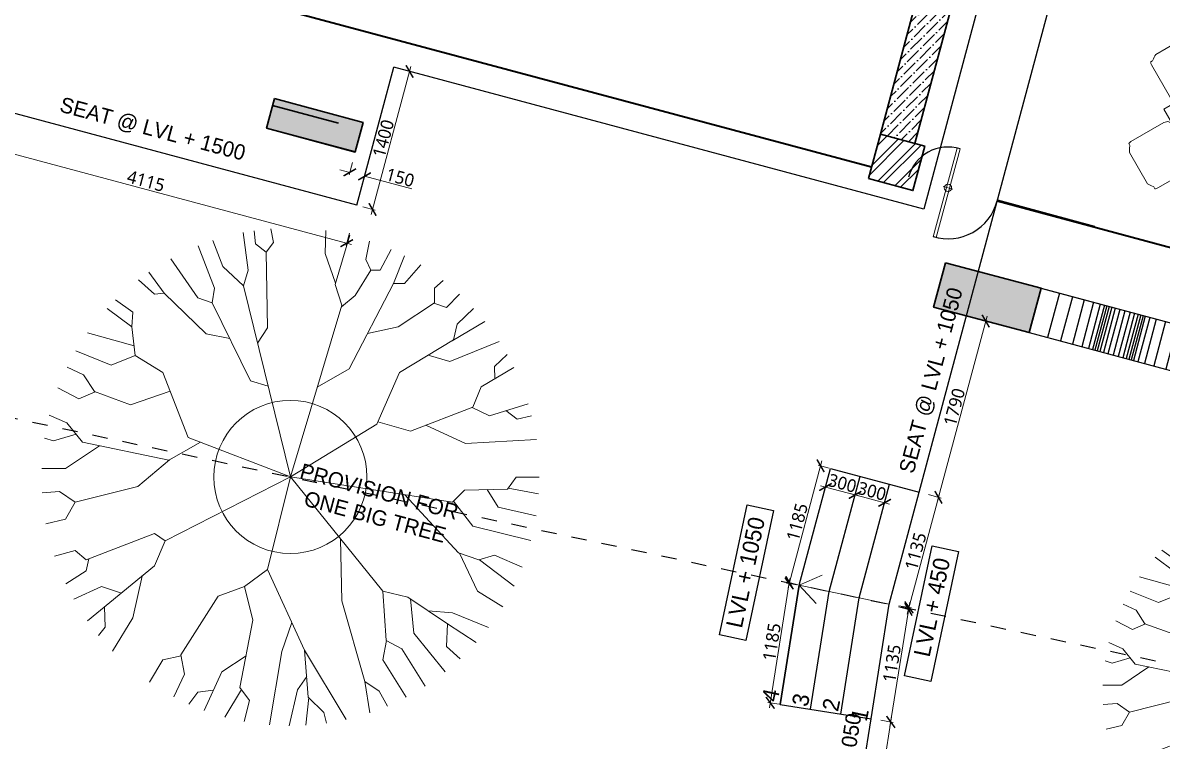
# Model space of a CAD drawing. Header units: millimetres. Extents: x 897770 to 1185420, y -692043 to -233237.
# Drawn here: x 938260 to 949425, y -289390 to -282351 of the extents above; entities that cross this region are included whole.
import ezdxf

# ---------------------------------------------------------------- set-up
doc = ezdxf.new("R2010")
doc.units = ezdxf.units.MM
doc.header["$MEASUREMENT"] = 0
doc.header["$PDMODE"] = 67
doc.linetypes.add('Dash', pattern=[6, 3, -3])
doc.layers.get('Defpoints').update_dxf_attribs({"color": 6})
for name, color, linetype in [('A-Anno Tags', 6, 'Continuous'), ('A-DTLS-Hatch Fills', 8, 'Continuous'), ('A-Steps', 3, 'Continuous'), ('A-Wall Patt', 8, 'Continuous'), ('S-Conc Patt', 9, 'Continuous')]:
    doc.layers.add(name, color=color, linetype=linetype)
for name, color, linetype, lineweight in [('A-Detail Lines', 8, 'Continuous', 25), ('A-Door', 4, 'Continuous', 9), ('A-Wall Sec', 1, 'Continuous', 30), ('A-WIN', 5, 'Continuous', 25), ('DW Tags', 7, 'Continuous', 13), ('ele l', 6, 'Continuous', 15), ('frntr', 32, 'Continuous', 13), ('S-Concrete', 40, 'Continuous', 30), ('text', 7, 'Continuous', 5)]:
    doc.layers.add(name, color=color, linetype=linetype, lineweight=lineweight)
doc.layers.add('hatch', color=7, linetype='Continuous', lineweight=0, true_color=0x525252)
doc.styles.get("Standard").update_dxf_attribs({"font": 'trebuc.ttf'})
doc.dimstyles.new('ABLA_WD_L @ 50', dxfattribs={"dimscale": 50, "dimtxt": 2.5, "dimasz": 2, "dimexe": 0.5, "dimexo": 0.25, "dimgap": 0.3, "dimtad": 1, "dimdec": 0, "dimrnd": 5, "dimzin": 0, "dimdsep": 46, "dimtxsty": 'Standard', "dimblk": 'ARCHTICK', "dimcen": 0.2, "dimdle": 1, "dimclrd": 251, "dimclre": 8, "dimadec": 0, "dimazin": 0, "dimtfac": 1, "dimtdec": 0, "dimtofl": 0, "dimtmove": 0, "dimatfit": 0, "dimfxl": 2, "dimfxlon": 1, "dimtolj": 1, "dimtzin": 0, "dimlwd": -1, "dimlwe": -1, "dimarcsym": 0})
doc.dimstyles.new('IIITD_WD_M @ 100', dxfattribs={"dimscale": 100, "dimtxt": 1.3, "dimasz": 0.75, "dimexe": 0.5, "dimexo": 0.25, "dimgap": 0.3, "dimtad": 1, "dimdec": 0, "dimrnd": 1, "dimzin": 0, "dimdsep": 46, "dimtxsty": 'Standard', "dimblk": 'ARCHTICK', "dimcen": 0.2, "dimdle": 1, "dimclrd": 8, "dimclre": 9, "dimadec": 0, "dimazin": 0, "dimtfac": 1, "dimtdec": 0, "dimtofl": 0, "dimtmove": 0, "dimatfit": 0, "dimfxl": 1, "dimtolj": 1, "dimtzin": 0, "dimlwd": -1, "dimlwe": -1, "dimarcsym": 0})

# ---------------------------------------------------------------- blocks, each defined once
blk = doc.blocks.new('gf colmn')
at = {"layer": 'S-Conc Patt'}
blk.add_hatch(color=256, dxfattribs=at).paths.add_polyline_path([(689322, -283617), (689400, -283327), (688530, -283094), (688453, -283384)])
at = {"layer": 'S-Concrete', "elevation": 0}
blk.add_lwpolyline([(688530, -283094), (688453, -283384), (689322, -283617), (689400, -283327)], close=True, dxfattribs=at)
blk = doc.blocks.new('perg colmn')
at = {"color": 6}
blk.add_blockref('gf colmn', (151142, -5934, 0), dxfattribs=at)
blk = doc.blocks.new('wertwert')
at = {"layer": 'S-Conc Patt'}
for points in [[(950739, -277790), (951676, -278041), (951559, -278475), (950622, -278224)], [(953318, -278481), (954255, -278732), (954138, -279166), (953201, -278915)]]:
    blk.add_hatch(color=256, dxfattribs=at).paths.add_polyline_path(points)
at = {"layer": 'A-Detail Lines'}
for p, q in [((951854, -278088, 0), (951737, -278523, 0)), ((951981, -278123, 0), (951865, -278557, 0)), ((952098, -278154, 0), (951982, -278589, 0)), ((952189, -278178, 0), (952073, -278613, 0)), ((952255, -278196, 0), (952138, -278631, 0)), ((952297, -278207, 0), (952180, -278642, 0)), ((952318, -278213, 0), (952202, -278648, 0)), ((952341, -278219, 0), (952224, -278654, 0)), ((952369, -278226, 0), (952252, -278661, 0)), ((952402, -278235, 0), (952285, -278670, 0)), ((952446, -278247, 0), (952329, -278682, 0)), ((952497, -278261, 0), (952380, -278695, 0)), ((952547, -278274, 0), (952431, -278709, 0)), ((952591, -278286, 0), (952475, -278721, 0)), ((952625, -278295, 0), (952508, -278730, 0)), ((952652, -278302, 0), (952536, -278737, 0)), ((952675, -278309, 0), (952559, -278743, 0)), ((952696, -278314, 0), (952580, -278749, 0)), ((952739, -278326, 0), (952622, -278760, 0)), ((952804, -278343, 0), (952687, -278778, 0)), ((952895, -278367, 0), (952778, -278802, 0)), ((953012, -278399, 0), (952896, -278834, 0)), ((953140, -278433, 0), (953023, -278868, 0))]:
    blk.add_line(p, q, dxfattribs=at)
at = {"layer": 'A-Steps'}
for p, q in [((951676, -278041, 0), (953318, -278481, 0)), ((951559, -278475, 0), (953201, -278915, 0))]:
    blk.add_line(p, q, dxfattribs=at)
at = {"layer": 'S-Concrete', "elevation": 0}
for points in [[(950739, -277790), (951676, -278041), (951559, -278475), (950622, -278224)], [(953318, -278481), (954255, -278732), (954138, -279166), (953201, -278915)]]:
    blk.add_lwpolyline(points, close=True, dxfattribs=at)
blk = doc.blocks.new('sergttrgrt')
at = {"layer": 'A-Detail Lines'}
for centre, radius, start, end in [((716600, -275561, 0), 500, 73.1553, 165.0006), ((716601, -275560, 0), 400, 252.6181, 344.8735)]:
    blk.add_arc(centre, radius, start, end, dxfattribs=at)
at = {"layer": 'A-Door'}
for p, q in [((716481, -275942, 0), (716716, -275074, 0)), ((716510, -275950, 0), (716745, -275082, 0)), ((716745, -275082, 0), (716716, -275074, 0)), ((716647, -275574, 0), (716552, -275548, 0)), ((716481, -275942, 0), (716510, -275950, 0))]:
    blk.add_line(p, q, dxfattribs=at)
blk.add_circle((716600, -275561, 0), 36, dxfattribs=at)
blk = doc.blocks.new('_ArchTick')
at = {"color": 0, "linetype": 'ByBlock', "const_width": 0.15}
blk.add_lwpolyline([(-0.5, -0.5), (0.5, 0.5)], dxfattribs=at)
blk = doc.blocks.new('rhythyetrht')
at = {"layer": 'hatch', "color": 112, "true_color": 0x2fd06a}
for p, q in [((410565.4, 360572.9), (410534.2, 360803.2)), ((410609.6, 360734.8), (410601.3, 360814.7)), ((410719.9, 360742.2), (410703.8, 360826.3)), ((411036.2, 360676), (411040.4, 360815.5)), ((411097.1, 360484.9), (411188.2, 360786.8)), ((410359.5, 360462.4), (410258.6, 360722.3)), ((410411, 360595), (410348, 360754.8)), ((410675.8, 360683.3), (410609.6, 360734.8)), ((410675.8, 360683.3), (410719.9, 360742.2)), ((411286.3, 360639.1), (411309.2, 360751.7)), ((411374.6, 360572.9), (411441, 360700.4)), ((410256.5, 360403.5), (410091.5, 360643.6)), ((410683.1, 360219.5), (410675.8, 360683.3)), ((411099.6, 360493.4), (411036.2, 360676)), ((411315.8, 360572.9), (411286.3, 360639.1)), ((411455.5, 360491.9), (411522.2, 360661.6)), ((410050.5, 360433), (409957.5, 360560.9)), ((410536, 360477.2), (410411, 360595)), ((410536, 360477.2), (410565.4, 360572.9)), ((411220.1, 360418.3), (411315.8, 360572.9)), ((411315.8, 360572.9), (411374.6, 360572.9)), ((411521.7, 360491.9), (411622.4, 360605)), ((409991.7, 360425.6), (409894.7, 360515)), ((411139.1, 360358.7), (411097.1, 360484.9)), ((411183.4, 359969.2), (411455.5, 360491.9)), ((411455.5, 360491.9), (411521.7, 360491.9)), ((411705.6, 360462.4), (411759.6, 360509.8)), ((410050.5, 360433), (409991.7, 360425.6)), ((410308, 360182.7), (410050.5, 360433)), ((410344.8, 360374.1), (410359.5, 360462.4)), ((410823.8, 359307), (410536, 360477.2)), ((411136.1, 360348.5), (411220.1, 360418.3)), ((411705.6, 360374.1), (411705.6, 360462.4)), ((411779.2, 360344.6), (411858.9, 360425.5)), ((409859.3, 360315.2), (409753.4, 360391.8)), ((410344.8, 360374.1), (410256.5, 360403.5)), ((410580.2, 359895.5), (410344.8, 360374.1)), ((410823.8, 359307), (411139.1, 360358.7)), ((411484.9, 360226.8), (411705.6, 360374.1)), ((411702.2, 360371.8), (411779.2, 360344.6)), ((409851.9, 360226.8), (409702.6, 360339.3)), ((409851.9, 360226.8), (409859.3, 360315.2)), ((411845.4, 360241.6), (411945, 360339.2)), ((409874, 360050.2), (409851.9, 360226.8)), ((410622.1, 360127), (410683.1, 360219.5)), ((411295.9, 360185.3), (411484.9, 360226.8)), ((411814.7, 360140.7), (412014.1, 360258.8)), ((411823.3, 360145.9), (411845.4, 360241.6)), ((409866.6, 360109.1), (409581, 360189.1)), ((410452.3, 360155.4), (410308, 360182.7)), ((411492.3, 359947.1), (411823.3, 360145.9)), ((411801.3, 360013.3), (412102.7, 360135.8)), ((409726.8, 359991.3), (409509.7, 360078.8)), ((409874, 360050.2), (409726.8, 359991.3)), ((410043.2, 359947.1), (409874, 360050.2)), ((411667.6, 360052.3), (411801.3, 360013.3)), ((412073.4, 359983.9), (412150.8, 360056.5)), ((409557.7, 359932.4), (409456.2, 359979.4)), ((409623.9, 359829.3), (409557.7, 359932.4)), ((410197.6, 359549.5), (410043.2, 359947.1)), ((410988.6, 359856.8), (411183.4, 359969.2)), ((411352.5, 359630.5), (411492.3, 359947.1)), ((411992.5, 359858.7), (412192.7, 359977)), ((412075.1, 359907.5), (412073.4, 359983.9)), ((410687, 359863.3), (410580.2, 359895.5)), ((411941, 359733.6), (411992.5, 359858.7)), ((409528.2, 359785.1), (409400.7, 359852.3)), ((409628, 359827.8), (409528.2, 359785.1)), ((409844.5, 359748.3), (409623.9, 359829.3)), ((410087.8, 359832.3), (409844.5, 359748.3)), ((411558.5, 359586.3), (411941, 359733.6)), ((411936.1, 359731.7), (412044, 359682)), ((412044, 359682), (412280.4, 359755.4)), ((409454.7, 359637.9), (409347.4, 359685)), ((411358.9, 359644.8), (411558.5, 359586.3)), ((412144.2, 359713.1), (412213.2, 359660)), ((412213.2, 359660), (412301.4, 359680.2)), ((409550.3, 359520.1), (409454.7, 359637.9)), ((410823.8, 359307), (411352.5, 359630.5)), ((411654.1, 359623.1), (411896.9, 359512.7)), ((409373.8, 359527.4), (409318.5, 359545.1)), ((409511.2, 359568.3), (409373.8, 359527.4)), ((410079.9, 359409.6), (409550.3, 359520.1)), ((410274, 359519.9), (410079.9, 359409.6)), ((410823.8, 359307), (410197.6, 359549.5)), ((411896.9, 359512.7), (412330.4, 359537)), ((409654.9, 359498.3), (409447.3, 359358.1)), ((410083.1, 359411.4), (409888.7, 359247.7)), ((409447.3, 359358.1), (409300.7, 359359.1)), ((410823.8, 359307), (410057.9, 358916.4)), ((410823.8, 359307), (410683.1, 358739.7)), ((410823.8, 359307), (411816, 359152)), ((410823.8, 359307), (411389.3, 358607.1)), ((412154.4, 359232.9), (412205.8, 359306.6)), ((412205.8, 359306.6), (412347.8, 359306.6)), ((409888.7, 359247.7), (409506.2, 359152)), ((411816, 359152), (411889.5, 359225.6)), ((411889.5, 359225.6), (412154.4, 359232.9)), ((412029.2, 359229.5), (412095.5, 359122.5)), ((412158.1, 359238.4), (412344.3, 359203.1)), ((409410.5, 359218.2), (409302.9, 359209.6)), ((409506.2, 359152), (409410.5, 359218.2)), ((411524.3, 359197.5), (411852.8, 358842.7)), ((411823.3, 359159.3), (411941, 359004.7)), ((409506.2, 359152), (409447.3, 359048.9)), ((412095.5, 359122.5), (412328.9, 359067.8)), ((409447.3, 359048.9), (409327, 359020.7)), ((409991.7, 358960.5), (409572.4, 358798.6)), ((410057.9, 358916.4), (409991.7, 358960.5)), ((411941, 359004.7), (412297.2, 358917.5)), ((410057.9, 358916.4), (409991.7, 358761.7)), ((411130.7, 358927.3), (411139.2, 358548.2)), ((409506.2, 358857.5), (409378.9, 358822.4)), ((409572.4, 358798.6), (409506.2, 358857.5)), ((411852.8, 358842.7), (411977.8, 358798.6)), ((411859.7, 358840.3), (411970.4, 358607.1)), ((411977.8, 358798.6), (412073.4, 358828)), ((412073.4, 358828), (412243.9, 358753.9)), ((409589.1, 358805), (409572.4, 358732.3)), ((409991.7, 358761.7), (409580.5, 358425.7)), ((410683.1, 358739.7), (410543.4, 358636.6)), ((410683.1, 358739.7), (410911.2, 358246.4)), ((411982.5, 358800), (412193.7, 358639.1)), ((409572.4, 358732.3), (409447.8, 358651.9)), ((409915.9, 358699.8), (409859.3, 358445.2)), ((409668, 358636.6), (409496.8, 358557.7)), ((409788.8, 358596), (409668, 358636.6)), ((410543.4, 358636.6), (410381.5, 358577.7)), ((410543.4, 358636.6), (410594.9, 358430.4)), ((411389.3, 358607.1), (411543.8, 358570.3)), ((411389.3, 358607.1), (411411.4, 358305.3)), ((411970.4, 358607.1), (412124, 358512)), ((410381.5, 358577.7), (410153.5, 358216.9)), ((411139.2, 358548.2), (411279, 358055)), ((411543.8, 358570.3), (411786.5, 358408.4)), ((411559.1, 358560.1), (411580.6, 358349.5)), ((409684.6, 358510.8), (409690.1, 358386.3)), ((411667.7, 358487.6), (411816, 358474.6)), ((411816, 358474.6), (412037.6, 358385.5)), ((409859.3, 358445.2), (409735.4, 358240.2)), ((410594.9, 358430.4), (410513.9, 358018.2)), ((410832.6, 358416.3), (410771.4, 358239)), ((411786.5, 358408.4), (411779.2, 358268.5)), ((411786.5, 358408.4), (411961.8, 358293.3)), ((409690.1, 358386.3), (409649.6, 358335.5)), ((411580.6, 358349.5), (411770.9, 358113.1)), ((411411.8, 358305), (411389.3, 358187.5)), ((411411.4, 358305.3), (411507, 358253.7)), ((411507, 358253.7), (411648.8, 358025.6)), ((411779.2, 358268.5), (411863, 358192.3)), ((410043.2, 358187.5), (409961.5, 358050.5)), ((410154.6, 358211.2), (410043.2, 358187.5)), ((410153.5, 358216.9), (410175.6, 358099.1)), ((410552.1, 358212.3), (410403.6, 358113.9)), ((410771.4, 358239), (410695.9, 357788.4)), ((410911.2, 358246.4), (410933.2, 357959.3)), ((410911.2, 358246.4), (411165.8, 357821.9)), ((411389.3, 358187.5), (411533.8, 357958.5)), ((410403.6, 358113.9), (410295, 357877.7)), ((410175.6, 358099.1), (410109.7, 357960.7)), ((410923.6, 358085.4), (410867, 358003.4)), ((411279, 358055), (411367.3, 357996.1)), ((411279, 358055), (411311.1, 357863)), ((410256.5, 357988.7), (410202.6, 357915.4)), ((410351.4, 358000.4), (410256.5, 357988.7)), ((410523.5, 358005), (410422.4, 357836.8)), ((410513.9, 358018.2), (410572.8, 357937.2)), ((410867, 358003.4), (410815.4, 357783)), ((411367.3, 357996.1), (411418.2, 357903.7)), ((410572.8, 357937.2), (410541.5, 357809.4)), ((410936.9, 357955.6), (410919.2, 357786)), ((410933.2, 357959.3), (411028.9, 357863.5)), ((411028.9, 357863.5), (411045.5, 357799.2))]:
    blk.add_line(p, q, dxfattribs=at)
blk = doc.blocks.new('*D914')
at = {"layer": 'Defpoints', "color": 0, "transparency": 16777216}
for p in [(946571, -289170), (946765, -289201), (946291, -290937, 0)]:
    blk.add_point(p, dxfattribs=at)
at = {"layer": 'text', "color": 251, "transparency": 16777216}
blk.add_line((946477, -291017), (946773, -289151), dxfattribs=at)
at = {"layer": 'text', "color": 8, "transparency": 16777216}
for p, q in [((946666, -289185), (946789, -289205)), ((946386, -290952), (946510, -290971))]:
    blk.add_line(p, q, dxfattribs=at)
at = {"layer": 'text', "color": 251, "transparency": 16777216, "xscale": 100, "yscale": 100, "zscale": 100}
for p, rotation in [((946765, -289201), 80.99997136543332), ((946485, -290967), 260.9999713654334)]:
    blk.add_blockref('_ArchTick', p, dxfattribs=dict(at, rotation=rotation))
at = {"layer": 'text', "color": 0, "transparency": 16777216, "insert": (946547, -290072), "char_height": 125, "attachment_point": 5, "rotation": 81}
blk.add_mtext('\\A1;1790', dxfattribs=at)
blk = doc.blocks.new('*D915')
at = {"layer": 'Defpoints', "color": 0, "transparency": 16777216}
for p in [(946749, -288047), (946943, -288078), (946571, -289170)]:
    blk.add_point(p, dxfattribs=at)
at = {"layer": 'text', "color": 251, "transparency": 16777216}
blk.add_line((946757, -289250), (946950, -288029), dxfattribs=at)
at = {"layer": 'text', "color": 8, "transparency": 16777216}
for p, q in [((946844, -288062), (946967, -288082)), ((946666, -289185), (946789, -289205))]:
    blk.add_line(p, q, dxfattribs=at)
at = {"layer": 'text', "color": 251, "transparency": 16777216, "xscale": 100, "yscale": 100, "zscale": 100}
for p, rotation in [((946943, -288078), 80.99997136371056), ((946765, -289201), 260.9999713637105)]:
    blk.add_blockref('_ArchTick', p, dxfattribs=dict(at, rotation=rotation))
at = {"layer": 'text', "color": 0, "transparency": 16777216, "insert": (946776, -288627), "char_height": 125, "attachment_point": 5, "rotation": 81}
blk.add_mtext('\\A1;1135', dxfattribs=at)
blk = doc.blocks.new('*D883')
at = {"layer": 'Defpoints', "color": 0, "transparency": 16777216}
for p in [(947506, -285222, 0), (947043, -286949), (947232, -287000)]:
    blk.add_point(p, dxfattribs=at)
at = {"layer": 'text', "color": 251, "transparency": 16777216}
blk.add_line((947708, -285224), (947220, -287048), dxfattribs=at)
at = {"layer": 'text', "color": 8, "transparency": 16777216}
for p, q in [((947599, -285247), (947720, -285279)), ((947136, -286974), (947257, -287007))]:
    blk.add_line(p, q, dxfattribs=at)
at = {"layer": 'text', "color": 251, "transparency": 16777216, "xscale": 100, "yscale": 100, "zscale": 100}
for p, rotation in [((947695, -285273), 74.9999994528531), ((947232, -287000), 254.9999994528531)]:
    blk.add_blockref('_ArchTick', p, dxfattribs=dict(at, rotation=rotation))
at = {"layer": 'text', "color": 0, "transparency": 16777216, "insert": (947388, -286116), "char_height": 125, "attachment_point": 5, "rotation": 75}
blk.add_mtext('\\A1;1790', dxfattribs=at)
blk = doc.blocks.new('*D884')
at = {"layer": 'Defpoints', "color": 0, "transparency": 16777216}
for p in [(947043, -286949), (946749, -288047), (946938, -288098)]:
    blk.add_point(p, dxfattribs=at)
at = {"layer": 'text', "color": 251, "transparency": 16777216}
blk.add_line((947245, -286952), (946925, -288146), dxfattribs=at)
at = {"layer": 'text', "color": 8, "transparency": 16777216}
for p, q in [((947136, -286974), (947257, -287007)), ((946842, -288072), (946962, -288105))]:
    blk.add_line(p, q, dxfattribs=at)
at = {"layer": 'text', "color": 251, "transparency": 16777216, "xscale": 100, "yscale": 100, "zscale": 100}
for p, rotation in [((947232, -287000), 74.99999945163884), ((946938, -288098), 254.9999994516388)]:
    blk.add_blockref('_ArchTick', p, dxfattribs=dict(at, rotation=rotation))
at = {"layer": 'text', "color": 0, "transparency": 16777216, "insert": (947009, -287529), "char_height": 125, "attachment_point": 5, "rotation": 75}
blk.add_mtext('\\A1;1135', dxfattribs=at)
blk = doc.blocks.new('*D885')
at = {"layer": 'Defpoints', "color": 0, "transparency": 16777216}
for p in [(946464, -286794), (946754, -286872), (946705, -287054)]:
    blk.add_point(p, dxfattribs=at)
at = {"layer": 'text', "color": 8, "transparency": 16777216}
for p, q in [((946441, -286880), (946408, -287001)), ((946730, -286958), (946698, -287078))]:
    blk.add_line(p, q, dxfattribs=at)
at = {"layer": 'text', "color": 251, "transparency": 16777216}
blk.add_line((946367, -286964), (946753, -287067), dxfattribs=at)
at = {"layer": 'text', "color": 251, "transparency": 16777216, "xscale": 100, "yscale": 100, "zscale": 100}
for p, rotation in [((946415, -286977), 164.9999999998877), ((946705, -287054), 344.9999999998876)]:
    blk.add_blockref('_ArchTick', p, dxfattribs=dict(at, rotation=rotation))
at = {"layer": 'text', "color": 0, "transparency": 16777216, "insert": (946580, -286940), "char_height": 125, "attachment_point": 5, "rotation": 345}
blk.add_mtext('\\A1;300', dxfattribs=at)
blk = doc.blocks.new('*D886')
at = {"layer": 'Defpoints', "color": 0, "transparency": 16777216}
for p in [(946174, -286717), (946464, -286794), (946125, -286899)]:
    blk.add_point(p, dxfattribs=at)
at = {"layer": 'text', "color": 8, "transparency": 16777216}
for p, q in [((946151, -286802), (946119, -286923)), ((946441, -286880), (946408, -287001))]:
    blk.add_line(p, q, dxfattribs=at)
at = {"layer": 'text', "color": 251, "transparency": 16777216}
blk.add_line((946463, -286990), (946077, -286886), dxfattribs=at)
at = {"layer": 'text', "color": 251, "transparency": 16777216, "xscale": 100, "yscale": 100, "zscale": 100}
for p, rotation in [((946125, -286899), 165.0000000001247), ((946415, -286977), 345.0000000001247)]:
    blk.add_blockref('_ArchTick', p, dxfattribs=dict(at, rotation=rotation))
at = {"layer": 'text', "color": 0, "transparency": 16777216, "insert": (946290, -286862), "char_height": 125, "attachment_point": 5, "rotation": 345}
blk.add_mtext('\\A1;300', dxfattribs=at)
blk = doc.blocks.new('*D916')
at = {"layer": 'Defpoints', "color": 0, "transparency": 16777216}
for p in [(945769, -287844), (945868, -287860), (945682, -289029)]:
    blk.add_point(p, dxfattribs=at)
at = {"layer": 'text', "color": 251, "transparency": 16777216}
blk.add_line((945576, -289063), (945777, -287795), dxfattribs=at)
at = {"layer": 'text', "color": 8, "transparency": 16777216}
for p, q in [((945855, -287858), (945744, -287841)), ((945670, -289027), (945559, -289010))]:
    blk.add_line(p, q, dxfattribs=at)
at = {"layer": 'text', "color": 251, "transparency": 16777216, "xscale": 100, "yscale": 100, "zscale": 100}
for p, rotation in [((945769, -287844), 80.99997081908766), ((945584, -289014), 260.9999708190876)]:
    blk.add_blockref('_ArchTick', p, dxfattribs=dict(at, rotation=rotation))
at = {"layer": 'text', "color": 0, "transparency": 16777216, "insert": (945599, -288417), "char_height": 125, "attachment_point": 5, "rotation": 81}
blk.add_mtext('\\A1;1185', dxfattribs=at)
blk = doc.blocks.new('*D887')
at = {"layer": 'Defpoints', "color": 0, "transparency": 16777216}
for p in [(946174, -286717), (945771, -287834), (945868, -287860)]:
    blk.add_point(p, dxfattribs=at)
at = {"layer": 'text', "color": 251, "transparency": 16777216}
blk.add_line((946090, -286642), (945758, -287883), dxfattribs=at)
at = {"layer": 'text', "color": 8, "transparency": 16777216}
for p, q in [((946162, -286713), (946053, -286684)), ((945855, -287857), (945747, -287828))]:
    blk.add_line(p, q, dxfattribs=at)
at = {"layer": 'text', "color": 251, "transparency": 16777216, "xscale": 100, "yscale": 100, "zscale": 100}
for p, rotation in [((946077, -286691), 74.99999999921995), ((945771, -287834), 254.9999999992199)]:
    blk.add_blockref('_ArchTick', p, dxfattribs=dict(at, rotation=rotation))
at = {"layer": 'text', "color": 0, "transparency": 16777216, "insert": (945848, -287242), "char_height": 125, "attachment_point": 5, "rotation": 75}
blk.add_mtext('\\A1;1185', dxfattribs=at)
blk = doc.blocks.new('*D925')
at = {"layer": 'Defpoints', "color": 0, "transparency": 16777216}
for p in [(937558, -283074, 0), (941533, -284139, 0), (941434, -284510)]:
    blk.add_point(p, dxfattribs=at)
at = {"layer": 'text', "color": 8, "transparency": 16777216}
for p, q in [((937485, -283348), (937452, -283469)), ((941460, -284413), (941427, -284534))]:
    blk.add_line(p, q, dxfattribs=at)
at = {"layer": 'text', "color": 251, "transparency": 16777216}
blk.add_line((937411, -283432), (941482, -284523), dxfattribs=at)
at = {"layer": 'text', "color": 251, "transparency": 16777216, "xscale": 100, "yscale": 100, "zscale": 100}
for p, rotation in [((937459, -283445), 165.0000000000045), ((941434, -284510), 345.0000000000045)]:
    blk.add_blockref('_ArchTick', p, dxfattribs=dict(at, rotation=rotation))
at = {"layer": 'text', "color": 0, "transparency": 16777216, "insert": (939467, -283901), "char_height": 125, "attachment_point": 5, "rotation": 345}
blk.add_mtext('\\A1;4115', dxfattribs=at)
blk = doc.blocks.new('*D926')
at = {"layer": 'Defpoints', "color": 0, "transparency": 16777216}
for p in [(941517, -283617, 0), (941662, -283656, 0), (941609, -283855)]:
    blk.add_point(p, dxfattribs=at)
at = {"layer": 'text', "color": 251, "transparency": 16777216}
for p, q in [((941464, -283816), (941368, -283790)), ((941609, -283855), (942072, -283979))]:
    blk.add_line(p, q, dxfattribs=at)
at = {"layer": 'text', "color": 8, "transparency": 16777216}
for p, q in [((941490, -283720), (941458, -283840)), ((941635, -283759), (941603, -283879))]:
    blk.add_line(p, q, dxfattribs=at)
at = {"layer": 'text', "color": 251, "transparency": 16777216, "xscale": 100, "yscale": 100, "zscale": 100}
for p, rotation in [((941464, -283816), 344.9999999999647), ((941609, -283855), 164.9999999999647)]:
    blk.add_blockref('_ArchTick', p, dxfattribs=dict(at, rotation=rotation))
at = {"layer": 'text', "color": 0, "transparency": 16777216, "insert": (941957, -283867), "char_height": 125, "attachment_point": 5, "rotation": 345}
blk.add_mtext('\\A1;150', dxfattribs=at)
blk = doc.blocks.new('*D927')
at = {"layer": 'Defpoints', "color": 0, "transparency": 16777216}
for p in [(941895, -282787, 0), (942050, -282828), (941533, -284139, 0)]:
    blk.add_point(p, dxfattribs=at)
at = {"layer": 'text', "color": 251, "transparency": 16777216}
blk.add_line((941674, -284229), (942063, -282780), dxfattribs=at)
at = {"layer": 'text', "color": 8, "transparency": 16777216}
for p, q in [((941953, -282802), (942074, -282834)), ((941591, -284154), (941711, -284187))]:
    blk.add_line(p, q, dxfattribs=at)
at = {"layer": 'text', "color": 251, "transparency": 16777216, "xscale": 100, "yscale": 100, "zscale": 100}
for p, rotation in [((942050, -282828), 75.00000000000539), ((941687, -284180), 255.0000000000054)]:
    blk.add_blockref('_ArchTick', p, dxfattribs=dict(at, rotation=rotation))
at = {"layer": 'text', "color": 0, "transparency": 16777216, "insert": (941793, -283484), "char_height": 125, "attachment_point": 5, "rotation": 75}
blk.add_mtext('\\A1;1400', dxfattribs=at)
blk = doc.blocks.new('EH')
at = {"linetype": 'ByBlock'}
blk.add_lwpolyline([(2546122.8, 66560, 0.117677), (2546148.2, 66566, -0.257765), (2546151.6, 66590, 0.039614), (2546179.1, 66633.4), (2546179.1, 66936.5, 0.039614), (2546151.6, 66980, -0.257765), (2546148.2, 67003.9, 0.117677), (2546122.8, 67010), (2545804.1, 67010, 0.414214), (2545747.8, 66953.7), (2545747.8, 66616.2, 0.414214), (2545804.1, 66560)], format="xyb", close=True, dxfattribs=at)
blk = doc.blocks.new('cafefrntr2')
at = {"layer": 'frntr'}
blk.add_lwpolyline([(225, -975), (975, -975), (975, -225), (225, -225)], close=True, dxfattribs=at)
at = {"layer": 'frntr', "color": 6}
for p, xscale, yscale, zscale, rotation in [((-77316, -2970264), -1.166666666045784, 1.166666666977106, 1.166666666666666, 270.0000022411558), ((2970264, -78516), -1.166666666045784, 1.166666666977105, 1.166666666666666, 359.9999977588442), ((-2969064, -78516), 1.166666666045784, 1.166666666045784, 1.166666666045784, 359.9999977588442), ((-77316, 2969064), 1.166666666045784, 1.166666666045784, 1.166666666045784, 269.9999977588442)]:
    blk.add_blockref('EH', p, dxfattribs=dict(at, xscale=xscale, yscale=yscale, zscale=zscale, rotation=rotation))

msp = doc.modelspace()

# ---------------------------------------------------------------- hatches: boundary and pattern name
at = {"layer": 'A-DTLS-Hatch Fills'}
h = msp.add_hatch(dxfattribs=at)
h.set_pattern_fill('ANSI36', color=256, scale=500, style=0)
h.paths.add_polyline_path([(948201.9, -279051.5), (947863.8, -278961), (946662.9, -283443), (947001, -283533.5)])
at = {"layer": 'A-Wall Patt'}
h = msp.add_hatch(dxfattribs=at)
h.set_pattern_fill('ANSI32', color=256, scale=400, style=0)
h.set_pattern_definition([(45, (946546.42, -283994.09), (-106.066, 106.066), []), (45, (946617.13, -283994.09), (-106.066, 106.066), [])])
h.paths.add_polyline_path([(946546.4, -283877.6), (946618.9, -283897), (946981.1, -283994.1), (947097.6, -283559.4), (946662.9, -283443)])

# ---------------------------------------------------------------- linework, layer by layer
at = {"layer": 'A-Anno Tags'}
for p, q in [((946749.1, -288047.5), (947043.3, -286949.5)), ((946571.3, -289170.2), (946749.1, -288047.5)), ((946749.1, -288047.5), (946749.1, -288047.5))]:
    msp.add_line(p, q, dxfattribs=at)
for points in [[(945978.6, -289076.3), (946161.4, -287922.6), (946463.7, -286794.2)], [(946275, -289123.3), (946455.2, -287985), (946753.5, -286871.9)]]:
    msp.add_lwpolyline(points, dxfattribs=at)
at = {"layer": 'A-Anno Tags', "elevation": 0}
for points in [[(945086, -288349), (945356.8, -287074.8), (945615.1, -287129.7), (945344.3, -288403.9)], [(946900.2, -288749), (947171, -287474.9), (947429.3, -287529.8), (947158.5, -288803.9)]]:
    msp.add_lwpolyline(points, close=True, dxfattribs=at)
at = {"layer": 'A-Detail Lines'}
msp.add_line((947456.1, -284742.5, 0), (950662.9, -285601.8, 0), dxfattribs=at)
at = {"layer": 'A-Detail Lines', "linetype": 'Dash', "ltscale": 50}
msp.add_line((934833.6, -285514.8, 0), (966270.9, -292197, 0), dxfattribs=at)
at = {"layer": 'A-Steps'}
for p, q in [((948598.7, -278536.7, 0), (947087.2, -284177.8, 0)), ((941533, -284138.9, 0), (941895.3, -282786.6, 0)), ((947087.2, -284177.8, 0), (941895.3, -282786.6, 0)), ((941533, -284138.9, 0), (937558.2, -283073.9, 0)), ((945867.5, -287860.1), (945682.3, -289029.4)), ((945682.3, -289029.4), (946571.3, -289170.2, 0)), ((946291.5, -290936.8), (946571.3, -289170.2))]:
    msp.add_line(p, q, dxfattribs=at)
for points in [[(947043.3, -286949.5), (949841.4, -276506.8)], [(945682.3, -289029.4), (945867.5, -287860.1), (946174, -286716.6), (947043.3, -286949.5)]]:
    msp.add_lwpolyline(points, dxfattribs=at)
at = {"layer": 'A-Wall Sec', "lineweight": 35}
for p, q in [((947863.8, -278961, 0), (946662.9, -283443, 0)), ((948201.9, -279051.5, 0), (947001, -283533.5, 0)), ((941354.8, -283335.5, 0), (940707.7, -283162.1, 0)), ((941517.5, -283617.2, 0), (940648.1, -283384.2, 0)), ((946618.9, -283897, 0), (946908.6, -283974.7, 0))]:
    msp.add_line(p, q, dxfattribs=at)
at = {"layer": 'A-Wall Sec', "lineweight": 35, "elevation": 0}
msp.add_lwpolyline([(946546.4, -283877.6), (946662.9, -283443), (947097.6, -283559.4), (946981.1, -283994.1)], close=True, dxfattribs=at)
at = {"layer": 'A-WIN', "color": 2, "lineweight": 40}
for p, q in [((946576.2, -283766.5, 0), (936298.8, -281012.8, 0)), ((947808.6, -284096.8, 0), (951453.1, -285073.3, 0)), ((948761.1, -284350.2, 0), (947809.4, -284090.3))]:
    msp.add_line(p, q, dxfattribs=at)
at = {"layer": 'DW Tags'}
msp.add_line((941082.8, -283500.7, 0), (941517.5, -283617.2, 0), dxfattribs=at)
at = {"layer": 'text'}
msp.add_circle((940881.8, -286800.4, 0), 750, dxfattribs=at)

# ---------------------------------------------------------------- block references
at = {"color": 6}
msp.add_blockref('perg colmn', (101053, 5934.5, 0), dxfattribs=at)
at = {"layer": 'A-Detail Lines', "rotation": 180}
msp.add_blockref('sergttrgrt', (1663925.1, -559528.3, 0), dxfattribs=at)
at = {"layer": 'A-Steps'}
msp.add_blockref('wertwert', (-3437.1, -6911.4), dxfattribs=at)
at = {"layer": 'frntr', "rotation": 29.99999999706248}
msp.add_blockref('cafefrntr2', (949134, -283115.4, 0), dxfattribs=at)
at = {"layer": 'hatch', "color": 112, "true_color": 0x2fd06a}
for p, xscale, yscale, zscale in [((283563.7, -861691.6, 0), 1.599999999976715, 1.599999999976715, 1.599999999976715), ((424936.7, -748819.6, 0), 1.280000000027939, 1.280000000027939, 1.280000000027939)]:
    msp.add_blockref('rhythyetrht', p, dxfattribs=dict(at, xscale=xscale, yscale=yscale, zscale=zscale))

# ---------------------------------------------------------------- texts
at = {"layer": 'A-Anno Tags', "char_height": 150}
for s, insert, width, attachment_point, rotation in [('\\pi35.862;{\\fCentury Gothic|b0|i0|c0|p34;SEAT @ LVL + 1500}', (938614.9, -283064.1, 0), 1863.056, 1, 345), ('{\\fCentury Gothic|b0|i0|c0|p34;SEAT @ LVL + 1050}', (947326.5, -284930.7), 2149.587, 3, 75), ('\\pi156.34;{\\fCentury Gothic|b0|i0|c0|p34;PROVISION FOR \\P\\pi264.94;ONE BIG TREE}', (940851.6, -286623.6, 0), 1863.056, 1, 345), ('\\pi179.13;{\\fCentury Gothic|b0|i0|c0|p34;SEAT @ LVL + 1050}', (946008.9, -291129.6), 2149.587, 1, 80.99997)]:
    msp.add_mtext(s, dxfattribs=dict(at, insert=insert, width=width, attachment_point=attachment_point, rotation=rotation))
at = {"layer": 'A-Anno Tags', "char_height": 160, "attachment_point": 6, "rotation": 77.99999}
for s, insert in [('{\\fCentury Gothic|b0|i0|c0|p34;LVL + 1050}', (945456.7, -287197, 0)), ('{\\fCentury Gothic|b0|i0|c0|p34;LVL + 450}', (947270.9, -287597.1, 0)), ('{\\fCentury Gothic|b0|i0|c0|p34;4}', (945600.5, -288879.9, 0)), ('{\\fCentury Gothic|b0|i0|c0|p34;3}', (945896.8, -288926.8, 0)), ('{\\fCentury Gothic|b0|i0|c0|p34;2}', (946193.1, -288973.8, 0)), ('{\\fCentury Gothic|b0|i0|c0|p34;1}', (946473.9, -289071, 0))]:
    msp.add_mtext(s, dxfattribs=dict(at, insert=insert))

# ---------------------------------------------------------------- dimensions: what is measured, and where the dimension line sits
at = {"layer": 'text'}
for p1, p2, distance, picture, middle in [((941533, -284138.9, 0), (941895.3, -282786.6, 0), -159.7, '*D927', (941792.5, -283483.8)), ((937558.2, -283073.9, 0), (941533, -284138.9, 0), -383.7, '*D925', (939466.5, -283901.4)), ((941517.5, -283617.2, 0), (941662.4, -283656, 0), -206.1, '*D926', (941957.4, -283867.1)), ((947506.2, -285221.8, 0), (947043.3, -286949.5), 195.9, '*D883', (947387.8, -286116)), ((946174, -286716.6), (945867.5, -287860.1), -100, '*D887', (945848.3, -287242.1)), ((946463.7, -286794.2), (946174, -286716.6), 188.9, '*D886', (946290.3, -286862)), ((946463.7, -286794.2), (946753.5, -286871.9), -188.9, '*D885', (946580.1, -286939.6)), ((945682.3, -289029.4), (945867.5, -287860.1), 100, '*D916', (945598.6, -288416.8)), ((946291.5, -290936.8, 0), (946571.3, -289170.2), -195.9, '*D914', (946547, -290071.8))]:
    dim = msp.add_aligned_dim(p1=p1, p2=p2, distance=distance, dimstyle='ABLA_WD_L @ 50', dxfattribs=at)
    dim.commit()
    dim.dimension.update_dxf_attribs({"geometry": picture, "text_midpoint": middle})
for base, p1, angle, picture, middle in [((946938.3, -288098.2), (947043.3, -286949.5), 75, '*D884', (947009.5, -287528.8)), ((946942.5, -288078.1), (946571.3, -289170.2), 260.99997, '*D915', (946776, -288627.2))]:
    dim = msp.add_linear_dim(base=base, p1=p1, p2=(946749.1, -288047.5), angle=angle, dimstyle='ABLA_WD_L @ 50', dxfattribs=at)
    dim.commit()
    dim.dimension.update_dxf_attribs({"geometry": picture, "text_midpoint": middle})

# ---------------------------------------------------------------- leaders
at = {"layer": 'ele l'}
msp.add_leader([(945867.5, -287860.1), (946749.1, -288047.5)], dimstyle='IIITD_WD_M @ 100', override={"dimasz": 2, "dimclrd": 256, "dimldrblk": 'Open90', "dimfxl": 2, "dimfxlon": 1}, dxfattribs=at)

doc.saveas('drawing.dxf')
